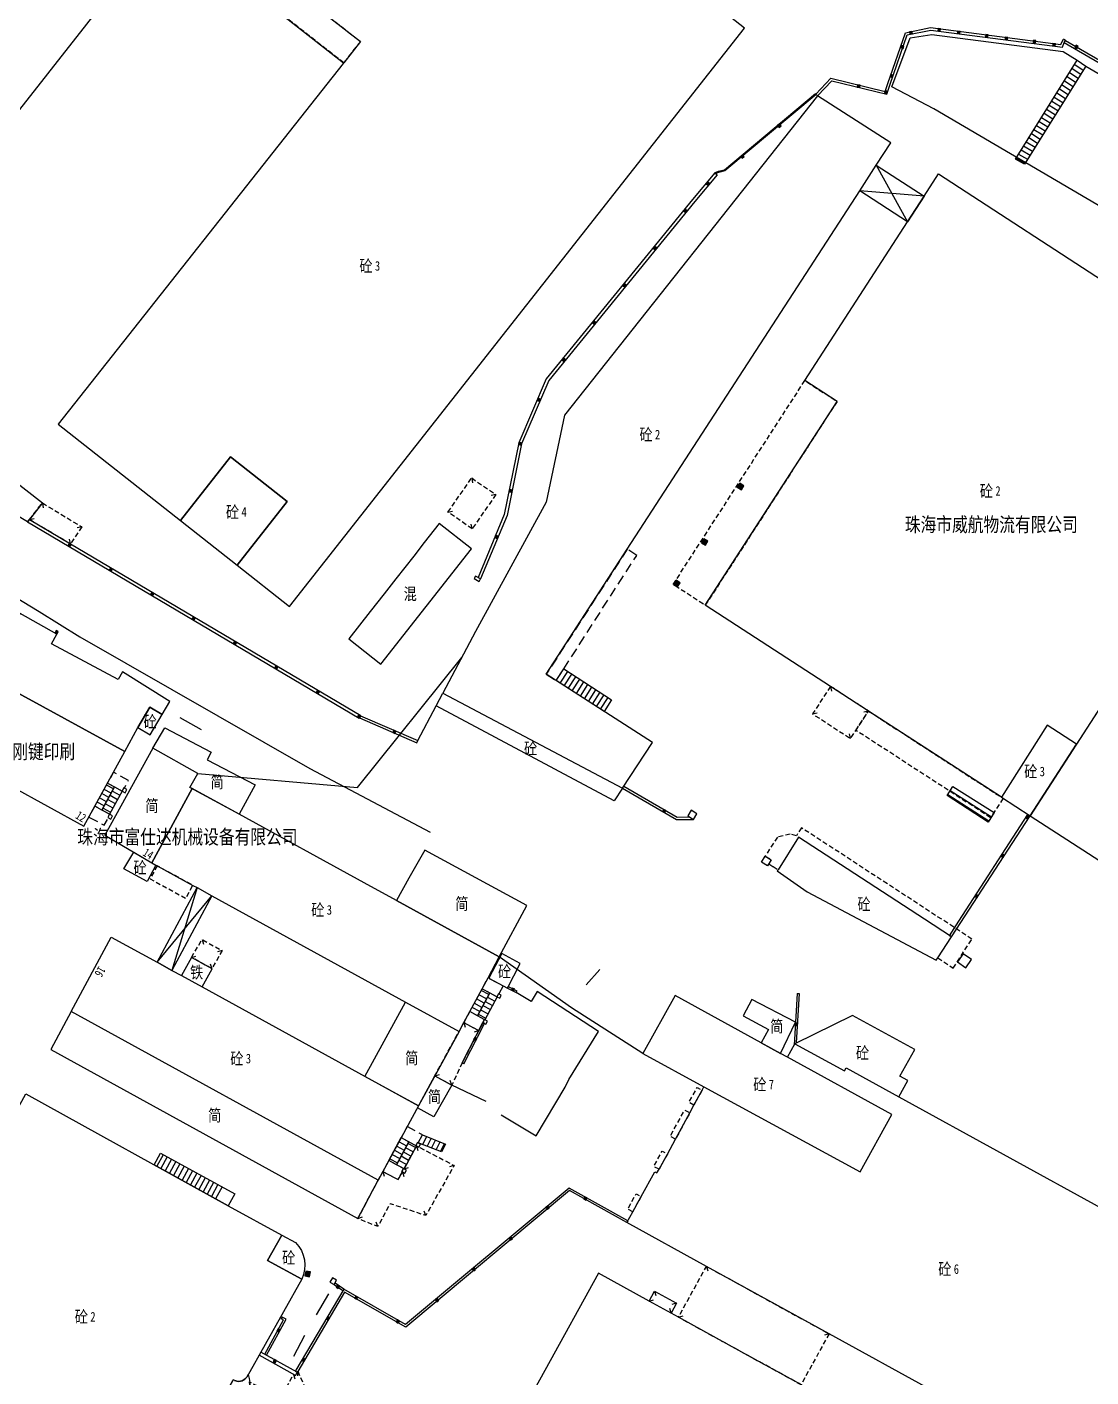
# Model space of a CAD drawing. Extents: x 395778 to 396698, y 996972 to 998012.
# Drawn here: x 396446.7 to 396557.4, y 997103.6 to 997244.1 of the extents above; entities that cross this region are included whole.
import ezdxf
from ezdxf.enums import TextEntityAlignment as Align

# ---------------------------------------------------------------- set-up
doc = ezdxf.new("R2010")
doc.units = 0
doc.header["$LTSCALE"] = 0.5
for name, pattern in [('X0', [4, 3, -1]), ('X32', [1.5, 1, -0.5]), ('X39', [3, 2.5, -0.5]), ('X5', [3, 2, -1])]:
    doc.linetypes.add(name, pattern=pattern)
doc.layers.get('0').update_dxf_attribs({"linetype": 'CONTINUOUS'})
doc.layers.add('ASSIST', color=7, linetype='CONTINUOUS', plot=False)
doc.layers.add('JMD', color=6, linetype='CONTINUOUS')
doc.layers.add('门牌号', color=2, linetype='CONTINUOUS')
doc.styles.add('宋体', font='')
doc.styles.add('正等线体', font='simhei.ttf')
doc.styles.add('细等线体', font='', dxfattribs={"width": 0.8})
doc.styles.get('宋体').set_extended_font_data('SimSun')
doc.styles.get('细等线体').set_extended_font_data('SimSun')
doc.linetypes.add('444', pattern='A,4.5,[145,AAA.SHX,S=1,R=0,X=0,Y=1],4.5,-0.5,[146,AAA.SHX,S=1,R=0,X=0,Y=0],-0.5', length=10)
doc.linetypes.add('447', pattern='A,8,-1,[148,AAA.SHX,S=1,R=0,X=0,Y=0],-1', length=10)

# ---------------------------------------------------------------- blocks, each defined once
blk = doc.blocks.new('*U0')
at = {"linetype": 'Continuous'}
for points in [[(0, 0), (0.5, 0.5), (-0.5, 0.5)], [(0, 0), (-0.5, 0.5), (-0.5, -0.5)], [(0, 0), (-0.5, -0.5), (0.5, -0.5)], [(0, 0), (0.5, -0.5), (0.5, 0.5)]]:
    blk.add_solid(points, dxfattribs=at)
blk = doc.blocks.new('gc002')
blk.add_lwpolyline([(-0.5, -0.5), (0.5, -0.5), (0.5, 0.5), (-0.5, 0.5), (-0.5, -0.5)])
at = {"linetype": 'Continuous'}
blk.add_blockref('*U0', (0, 0), dxfattribs=at)

msp = doc.modelspace()

# ---------------------------------------------------------------- linework, layer by layer
at = {"layer": 'ASSIST', "linetype": 'Continuous', "flags": 128}
for points in [[(396538.54, 997242.97), (396540.8, 997243.34), (396554.47, 997241.56), (396555.93, 997240.65), (396556.82, 997240.05), (396569.2, 997232.81), (396569.92, 997232.35), (396577.76, 997227.01), (396578.55, 997226.5), (396585.53, 997221.32), (396586.27, 997220.87), (396593.61, 997215.64), (396588.85, 997207.52), (396541, 997235.59), (396536.64, 997237.9)], [(396549.49, 997230.37), (396555.93, 997240.65), (396556.82, 997240.05), (396550.42, 997229.83)], [(396535.02, 997229.75), (396539.99, 997226.51), (396538.27, 997223.85), (396533.29, 997227.08)], [(396506.69, 997172.9), (396501.71, 997176.11), (396502.49, 997177.32), (396507.47, 997174.11)], [(396455.77, 997165.05), (396454.45, 997162.63), (396453.71, 997163.03), (396455.03, 997165.45)], [(396454.45, 997162.63), (396455.77, 997165.05), (396456.54, 997164.62), (396455.23, 997162.21)], [(396542.38, 997164.15), (396542.99, 997165.1), (396547.28, 997162.38), (396546.66, 997161.39)], [(396460.18, 997146.81), (396464.34, 997154.57), (396465.89, 997153.72), (396461.73, 997145.96)], [(396494.8, 997143.61), (396493.51, 997141.23), (396492.72, 997141.66), (396494.01, 997144.04)], [(396493.51, 997141.23), (396494.8, 997143.61), (396495.58, 997143.19), (396494.29, 997140.81)], [(396484.3, 997126.17), (396485.59, 997128.55), (396486.39, 997128.13), (396485.09, 997125.74)], [(396489.79, 997127.06), (396487.34, 997128), (396487.8, 997128.84), (396490.2, 997127.88)], [(396460.53, 997126.94), (396468.26, 997122.69), (396467.59, 997121.47), (396459.87, 997125.74)], [(396487.18, 997127.7), (396485.88, 997125.31), (396485.09, 997125.74), (396486.39, 997128.13)]]:
    msp.add_lwpolyline(points, close=True, dxfattribs=at)
for points in [[(396464.41, 997166.44), (396481.03, 997164.99), (396491.9, 997178.52)], [(396462.56, 997172.28), (396464.76, 997171.01)], [(396510.74, 997137.31), (396503.29, 997142.07), (396495.79, 997147.35)], [(396506.26, 997146.05), (396504.82, 997144.45)], [(396478.01, 997112.29), (396476.74, 997110.1)], [(396475.52, 997107.96), (396474.38, 997105.78)]]:
    msp.add_lwpolyline(points, dxfattribs=at)
at = {"layer": 'JMD', "linetype": 'Continuous'}
for p, q in [((396554.7, 997242.72), (396554.49, 997242.84)), ((396554.58, 997242.5), (396554.7, 997242.72)), ((396555.13, 997239.37), (396556.03, 997238.78)), ((396555.4, 997239.8), (396556.29, 997239.21)), ((396555.66, 997240.22), (396556.55, 997239.63)), ((396555.93, 997240.65), (396556.82, 997240.05)), ((396554.34, 997238.1), (396555.23, 997237.52)), ((396554.6, 997238.53), (396555.5, 997237.94)), ((396554.87, 997238.95), (396555.76, 997238.36)), ((396528.69, 997237.15), (396528.76, 997237.08)), ((396528.91, 997236.94), (396528.73, 997237.12)), ((396553.54, 997236.83), (396554.44, 997236.26)), ((396553.8, 997237.26), (396554.7, 997236.68)), ((396554.07, 997237.68), (396554.97, 997237.1)), ((396552.48, 997235.14), (396553.38, 997234.57)), ((396552.74, 997235.56), (396553.65, 997234.99)), ((396553.01, 997235.99), (396553.91, 997235.41)), ((396553.27, 997236.41), (396554.18, 997235.84)), ((396551.68, 997233.87), (396552.59, 997233.31)), ((396551.95, 997234.29), (396552.86, 997233.73)), ((396552.21, 997234.71), (396553.12, 997234.15)), ((396550.88, 997232.6), (396551.8, 997232.04)), ((396551.15, 997233.02), (396552.06, 997232.46)), ((396551.42, 997233.44), (396552.33, 997232.89)), ((396549.82, 997230.9), (396550.74, 997230.36)), ((396550.09, 997231.33), (396551.01, 997230.78)), ((396550.35, 997231.75), (396551.27, 997231.2)), ((396550.62, 997232.17), (396551.54, 997231.62)), ((396535.02, 997229.75), (396538.27, 997223.85)), ((396549.56, 997230.48), (396550.48, 997229.94)), ((396518.22, 997228.93), (396518.45, 997228.73)), ((396518.22, 997228.93), (396518.26, 997228.83)), ((396539.99, 997226.51), (396533.29, 997227.08)), ((396492.92, 997197.19), (396493.01, 997196.7)), ((396448.26, 997194.59), (396448.35, 997194.1)), ((396495.43, 997195.47), (396494.93, 997195.38)), ((396446.9, 997192.86), (396447.39, 997192.96)), ((396490.45, 997193.64), (396490.94, 997193.72)), ((396446.71, 997192.63), (396446.9, 997192.86)), ((396452.36, 997192.09), (396451.88, 997191.99)), ((396492.97, 997191.9), (396492.88, 997192.39)), ((396451.17, 997190.33), (396451.06, 997190.82)), ((396493.58, 997186.84), (396493.85, 997186.69, 14.87)), ((396449.77, 997180.93), (396449.59, 997181.03)), ((396449.91, 997181.19), (396449.74, 997181.28)), ((396501.71, 997176.11), (396502.49, 997177.32, -83.04)), ((396502.13, 997175.84), (396502.91, 997177.05)), ((396502.55, 997175.57), (396503.33, 997176.78)), ((396502.97, 997175.3), (396503.75, 997176.51)), ((396503.39, 997175.03), (396504.17, 997176.24)), ((396503.81, 997174.76), (396504.59, 997175.97)), ((396504.23, 997174.49), (396505.01, 997175.7)), ((396504.65, 997174.22), (396505.43, 997175.43)), ((396505.07, 997173.94), (396505.85, 997175.16)), ((396505.49, 997173.67), (396506.27, 997174.89)), ((396505.91, 997173.4), (396506.69, 997174.62)), ((396506.33, 997173.13), (396507.11, 997174.35)), ((396481.22, 997172.21), (396481.37, 997172.47)), ((396481.25, 997172.22), (396481.35, 997172.45)), ((396487.21, 997169.64), (396487.3, 997169.87)), ((396455.65, 997164.83), (396454.91, 997165.23)), ((396455.77, 997165.05), (396456.54, 997164.62)), ((396508.62, 997164.91), (396508.75, 997165.12)), ((396542.99, 997165.1), (396547.28, 997162.38)), ((396454.69, 997163.07), (396453.95, 997163.47)), ((396454.93, 997163.51), (396454.19, 997163.91)), ((396455.17, 997163.95), (396454.43, 997164.35)), ((396455.41, 997164.39), (396454.67, 997164.79)), ((396455.05, 997163.73), (396455.82, 997163.31)), ((396455.29, 997164.17), (396456.06, 997163.75)), ((396455.53, 997164.61), (396456.3, 997164.18)), ((396542.45, 997164.26), (396546.73, 997161.5)), ((396542.72, 997164.68), (396547, 997161.94)), ((396454.45, 997162.63), (396453.71, 997163.03)), ((396454.57, 997162.85), (396455.35, 997162.43)), ((396454.81, 997163.29), (396455.59, 997162.87)), ((396551.01, 997162.04), (396550.8, 997162.18)), ((396460.18, 997146.81), (396465.89, 997153.72)), ((396464.34, 997154.57), (396461.73, 997145.96)), ((396542.85, 997149.43), (396542.63, 997149.55, 11.06)), ((396494.7, 997143.43), (396493.91, 997143.86)), ((396496.63, 997144.11), (396496.72, 997144.29, -86.51)), ((396497.54, 997143.66), (396497.63, 997143.84)), ((396493.98, 997142.11), (396493.19, 997142.54)), ((396494.22, 997142.55), (396493.43, 997142.98)), ((396494.46, 997142.99), (396493.67, 997143.42)), ((396494.32, 997142.73), (396495.1, 997142.31)), ((396494.56, 997143.17), (396495.34, 997142.75)), ((396494.8, 997143.61), (396495.58, 997143.19)), ((396526.78, 997143.56), (396526.98, 997143.55)), ((396493.51, 997141.23), (396492.72, 997141.66)), ((396493.75, 997141.67), (396492.96, 997142.1)), ((396493.61, 997141.41), (396494.39, 997140.99)), ((396493.84, 997141.85), (396494.63, 997141.43)), ((396494.08, 997142.29), (396494.86, 997141.87)), ((396494.26, 997140.42), (396494.09, 997140.52)), ((396492.11, 997136.24), (396491.94, 997136.34)), ((396485.59, 997128.55), (396486.39, 997128.13)), ((396487.34, 997128), (396487.8, 997128.84)), ((396487.81, 997127.82), (396488.26, 997128.66)), ((396488.28, 997127.64), (396488.71, 997128.48)), ((396484.88, 997127.24), (396485.67, 997126.81)), ((396485.12, 997127.68), (396485.91, 997127.25)), ((396485.36, 997128.12), (396486.15, 997127.69)), ((396486.6, 997126.63), (396485.8, 997127.06)), ((396486.83, 997127.07), (396486.04, 997127.5)), ((396487.07, 997127.51), (396486.28, 997127.94)), ((396488.74, 997127.46), (396489.17, 997128.29)), ((396489.21, 997127.28), (396489.63, 997128.11)), ((396489.68, 997127.1), (396490.09, 997127.93)), ((396460.81, 997126.78), (396460.15, 997125.58)), ((396461.25, 997126.54), (396460.59, 997125.34)), ((396461.69, 997126.3), (396461.03, 997125.1)), ((396462.13, 997126.06), (396461.47, 997124.86)), ((396462.57, 997125.82), (396461.9, 997124.61)), ((396463, 997125.58), (396462.34, 997124.37)), ((396484.4, 997126.36), (396485.19, 997125.93)), ((396484.64, 997126.8), (396485.43, 997126.37)), ((396485.88, 997125.31), (396485.09, 997125.74)), ((396486.12, 997125.75), (396485.33, 997126.18)), ((396486.36, 997126.19), (396485.57, 997126.62)), ((396463.44, 997125.34), (396462.78, 997124.13)), ((396463.88, 997125.1), (396463.22, 997123.89)), ((396464.32, 997124.86), (396463.65, 997123.65)), ((396464.76, 997124.62), (396464.09, 997123.4)), ((396465.2, 997124.38), (396464.53, 997123.16)), ((396465.63, 997124.14), (396464.97, 997122.92)), ((396466.07, 997123.9), (396465.4, 997122.68)), ((396466.51, 997123.66), (396465.84, 997122.43)), ((396466.95, 997123.42), (396466.28, 997122.19)), ((396468.26, 997122.69), (396467.59, 997121.47)), ((396509.16, 997119.91), (396509.05, 997119.72)), ((396478.62, 997113.26), (396478.6, 997113.22)), ((396479.62, 997112.77), (396479.52, 997112.6)), ((396511.37, 997111.55), (396511.85, 997111.69)), ((396511.94, 997112.59), (396512.08, 997112.11)), ((396513.66, 997110.29), (396513.52, 997110.77)), ((396514.23, 997111.33), (396513.75, 997111.19)), ((396473.19, 997109.89), (396473.1, 997109.71)), ((396470.99, 997106.24), (396470.81, 997105.92, -86.01)), ((396474.58, 997104.26), (396474.77, 997104.15)), ((396474.77, 997104.15), (396474.58, 997103.81, -86.01))]:
    msp.add_line(p, q, dxfattribs=at)
at = {"layer": 'JMD', "linetype": 'X32'}
for p, q in [((396530.25, 997175.5), (396530.35, 997175.01)), ((396528.39, 997172.64), (396528.88, 997172.74)), ((396534.2, 997172.94), (396533.71, 997172.83)), ((396532.34, 997170.08), (396532.24, 997170.57)), ((396464.87, 997149.17), (396465, 997148.68)), ((396466.95, 997148.01), (396466.47, 997147.87)), ((396463.75, 997147.31), (396464.23, 997147.44)), ((396465.9, 997146.13), (396465.76, 997146.61)), ((396492.11, 997140.53), (396492.25, 997140.05)), ((396493.66, 997139.69), (396493.18, 997139.54)), ((396489.09, 997134.97), (396489.56, 997135.12)), ((396490.85, 997134.01), (396490.69, 997134.49)), ((396487.18, 997127.7), (396487.32, 997127.22)), ((396491.09, 997125.65), (396490.61, 997125.51)), ((396483.68, 997125.03), (396483.83, 997124.56)), ((396485.71, 997125), (396485.86, 997124.52)), ((396485.88, 997125.31), (396486.36, 997125.45)), ((396481.09, 997120.13), (396481.56, 997120.3)), ((396488.14, 997120.44), (396487.96, 997120.9)), ((396483.14, 997119.29), (396482.97, 997119.76)), ((396517.34, 997115.16), (396517.48, 997114.68)), ((396514.43, 997109.86), (396514.91, 997110)), ((396530.1, 997108.15), (396529.62, 997108.01)), ((396474.38, 997103.92), (396474.52, 997103.44)), ((396474.83, 997104.25), (396474.8, 997103.76))]:
    msp.add_line(p, q, dxfattribs=at)
at = {"layer": 'JMD', "linetype": 'Continuous'}
for points in [[(396475.19, 997247.44), (396481.34, 997242.6), (396479.6, 997240.39), (396479.57, 997240.36), (396479.55, 997240.32), (396449.91, 997202.78), (396462.63, 997192.76), (396467.84, 997199.38), (396473.73, 997194.74), (396468.52, 997188.11), (396473.95, 997183.83), (396521.29, 997244), (396454.79, 997296.32)], [(396432.9, 997268.49), (396406.01, 997234.31), (396404.53, 997232.43), (396402.28, 997229.58), (396406.97, 997225.89), (396412.15, 997232.49), (396418.75, 997227.3), (396413.56, 997220.7), (396426.35, 997210.65), (396460.24, 997253.8)], [(396549.49, 997230.37), (396555.93, 997240.65)], [(396556.82, 997240.05), (396550.42, 997229.83)], [(396528.76, 997237.08), (396519.25, 997229.14), (396518.59, 997228.98), (396518.26, 997228.83)], [(396518.45, 997228.73), (396516.14, 997225.97), (396500.93, 997207.34), (396498.1, 997200.74), (396496.6, 997193.3), (396493.85, 997186.69)], [(396446.9, 997192.86), (396451.17, 997190.33), (396481.37, 997172.47)], [(396506.69, 997172.9), (396501.71, 997176.11)], [(396502.49, 997177.32), (396507.47, 997174.11)], [(396453.71, 997163.03), (396455.03, 997165.45)], [(396454.45, 997162.63), (396455.77, 997165.05)], [(396542.38, 997164.15), (396542.99, 997165.1)], [(396456.54, 997164.62), (396455.23, 997162.21)], [(396547.28, 997162.38), (396546.66, 997161.39)], [(396492.72, 997141.66), (396494.01, 997144.04)], [(396493.51, 997141.23), (396494.8, 997143.61)], [(396495.58, 997143.19), (396494.29, 997140.81)], [(396484.3, 997126.17), (396485.59, 997128.55)], [(396487.8, 997128.84), (396490.2, 997127.88)], [(396460.53, 997126.94), (396468.26, 997122.69)], [(396485.09, 997125.74), (396486.39, 997128.13)], [(396487.18, 997127.7), (396485.88, 997125.31)], [(396489.79, 997127.06), (396487.34, 997128)], [(396467.59, 997121.47), (396459.87, 997125.74)]]:
    msp.add_lwpolyline(points, dxfattribs=at)
at = {"layer": 'JMD', "linetype": 'X32'}
for points, elevation in [([(396462.86, 997257.14), (396481.34, 997242.6), (396479.6, 997240.39), (396461.1, 997254.9)], -78.27), ([(396490.45, 997193.64), (396492.92, 997197.19), (396495.43, 997195.47), (396492.97, 997191.9)], 15.33), ([(396448.26, 997194.59), (396452.36, 997192.09), (396451.17, 997190.33), (396446.9, 997192.86)], 13.84)]:
    msp.add_lwpolyline(points, close=True, dxfattribs=dict(at, elevation=elevation))
at = {"layer": 'JMD', "linetype": '444'}
msp.add_lwpolyline([(396479.57, 997240.36), (396473.04, 997245.49)], dxfattribs=at)
at = {"layer": 'JMD', "linetype": 'Continuous', "flags": 128}
for points in [[(396528.73, 997237.12), (396530.29, 997238.79), (396535.94, 997237.41), (396536.21, 997238.24), (396538.05, 997243.52), (396540.67, 997244.06), (396554.23, 997242.3), (396554.35, 997242.61), (396554.49, 997242.84)], [(396535.02, 997229.75), (396539.99, 997226.51)], [(396538.27, 997223.85), (396533.29, 997227.08)], [(396449.59, 997181.03), (396449.74, 997181.28)], [(396508.75, 997165.12), (396514.3, 997161.91), (396515.59, 997161.92)], [(396542.63, 997149.55), (396543.62, 997151.08), (396550.8, 997162.18)], [(396460.18, 997146.81), (396464.34, 997154.57)], [(396465.89, 997153.72), (396461.73, 997145.96)], [(396526.98, 997143.55), (396526.67, 997138.4)], [(396491.94, 997136.34), (396494.09, 997140.52)], [(396540.83, 997102.25), (396530.1, 997108.15), (396517.34, 997115.16), (396509.05, 997119.72), (396509.67, 997120.84), (396510.55, 997122.43), (396511.97, 997125), (396512.2, 997124.88), (396512.42, 997125.26), (396513.28, 997126.85), (396514.12, 997128.4), (396515.61, 997131.14), (396516.04, 997131.92), (396516.9, 997133.5), (396517.09, 997133.85), (396533.33, 997125.01), (396536.63, 997130.95), (396525.77, 997136.92), (396526.53, 997138.33), (396531.7, 997135.52), (396531.89, 997135.82), (396537.36, 997132.81), (396569.92, 997114.9)], [(396509.05, 997119.72), (396503.08, 997123.04), (396486.08, 997108.83), (396479.7, 997112.47), (396474.82, 997104.23), (396474.77, 997104.15)], [(396479.52, 997112.6), (396478.6, 997113.22)], [(396474.58, 997103.81), (396470.81, 997105.92)]]:
    msp.add_lwpolyline(points, dxfattribs=at)
at = {"layer": 'JMD', "color": 7, "linetype": 'Continuous', "flags": 128}
for points in [[(396528.91, 997236.94), (396530.38, 997238.52), (396536.11, 997237.11), (396536.45, 997238.16), (396538.24, 997243.3), (396540.68, 997243.8), (396554.39, 997242.03), (396554.58, 997242.5), (396554.7, 997242.72)], [(396449.77, 997180.93), (396449.91, 997181.19)], [(396508.62, 997164.91), (396514.24, 997161.66), (396515.99, 997161.67)], [(396542.85, 997149.43), (396551.01, 997162.04)], [(396526.78, 997143.56), (396526.46, 997138.19)], [(396492.11, 997136.24), (396494.26, 997140.42)], [(396509.16, 997119.91), (396503.05, 997123.3), (396486.05, 997109.1), (396479.62, 997112.77), (396474.63, 997104.35), (396474.58, 997104.26)], [(396479.62, 997112.77), (396478.7, 997113.4)], [(396474.77, 997104.15), (396470.99, 997106.24)]]:
    msp.add_lwpolyline(points, dxfattribs=at)
for points, elevation in [([(396554.58, 997242.5), (396564.41, 997236.79)], 17.41), ([(396481.25, 997172.22), (396487.21, 997169.64)], 14.1), ([(396496.63, 997144.11), (396497.54, 997143.66)], -86.51), ([(396471.57, 997105.92), (396473.62, 997109.66), (396473.19, 997109.89)], -84.59)]:
    msp.add_lwpolyline(points, dxfattribs=dict(at, elevation=elevation))
at = {"layer": 'JMD', "linetype": 'Continuous', "flags": 128}
for points, elevation in [([(396554.7, 997242.72), (396564.49, 997237.04)], 17.41), ([(396481.35, 997172.45), (396487.3, 997169.87)], 14.1), ([(396496.72, 997144.29), (396497.63, 997143.84)], -86.51), ([(396471.4, 997106.02), (396473.35, 997109.58), (396473.1, 997109.71)], -84.59)]:
    msp.add_lwpolyline(points, dxfattribs=dict(at, elevation=elevation))
for points, elevation in [([(396528.91, 997236.94), (396502.59, 997203.72), (396500.67, 997194.67), (396493.33, 997181.2), (396489.91, 997174.8), (396508.62, 997164.91), (396511.72, 997169.66), (396500.68, 997176.78), (396509.11, 997189.78), (396533.29, 997227.08), (396535.02, 997229.75), (396536.52, 997232.06)], -81.4), ([(396463.6, 997165), (396464.41, 997166.44), (396459.73, 997169.08), (396460.99, 997171.21), (396465.82, 997168.66), (396465.41, 997167.87), (396470.38, 997165.25), (396468.71, 997162.2)], -85.66), ([(396463.83, 997164.88), (396463.6, 997165), (396464.41, 997166.44), (396459.73, 997169.08), (396454.74, 997160.01), (396459.64, 997157.15)], 11.03), ([(396456.54, 997164.62), (396456.87, 997164.44), (396457.05, 997164.77), (396456.72, 997164.95)], 11.05), ([(396524.72, 997156.31), (396527.83, 997154.13), (396541.26, 997147.03), (396541.41, 997147.26), (396542.85, 997149.43), (396540.02, 997151.28), (396526.93, 997159.82), (396524.8, 997156.43)], 11.06), ([(396460.07, 997156.91), (396459.14, 997155.19), (396456.73, 997156.51), (396457.75, 997158.25), (396459.64, 997157.15)], 12.22), ([(396523.7, 997156.83), (396523.08, 997157.2), (396523.46, 997157.84), (396524.08, 997157.47)], 11.23), ([(396464.86, 997144.24), (396465.9, 997146.13), (396463.75, 997147.31), (396462.71, 997145.42)], -85.67), ([(396496.05, 997147.71), (396494.7, 997145.13), (396496.2, 997144.34), (396496.63, 997144.11), (396497.97, 997146.67)], -84.9), ([(396495.84, 997143.05), (396496, 997143.36), (396495.7, 997143.53), (396495.53, 997143.22)], -81.76), ([(396537.36, 997132.81), (396538.29, 997134.49), (396537.45, 997134.94), (396539.01, 997137.72), (396532.53, 997141.26), (396526.53, 997138.33), (396531.7, 997135.52), (396531.89, 997135.82)], 10.86), ([(396489.09, 997134.97), (396490.85, 997134.01), (396488.98, 997130.73), (396487.28, 997131.66)], -85.41), ([(396485.81, 997125.35), (396485.65, 997125.04), (396485.95, 997124.87), (396486.12, 997125.18)], -84.05), ([(396511.37, 997111.55), (396511.94, 997112.59), (396514.23, 997111.33), (396513.66, 997110.29)], 10.96)]:
    msp.add_lwpolyline(points, close=True, dxfattribs=dict(at, elevation=elevation))
at = {"layer": 'JMD', "color": 7, "linetype": 'Continuous'}
for points in [[(396528.69, 997237.15), (396519.21, 997229.23), (396518.56, 997229.07), (396518.22, 997228.93)], [(396518.22, 997228.93), (396515.91, 997226.16), (396500.67, 997207.5), (396497.81, 997200.83), (396496.31, 997193.39), (396493.58, 997186.84)], [(396446.71, 997192.63), (396481.22, 997172.21)]]:
    msp.add_lwpolyline(points, dxfattribs=at)
at = {"layer": 'JMD', "linetype": 'Continuous', "flags": 128}
for points in [[(396530.93, 997205.16), (396527.58, 997207.32), (396538.27, 997223.85), (396539.99, 997226.51), (396541.5, 997228.84), (396578.59, 997204.68), (396555.86, 997169.5), (396552.81, 997171.47), (396548.03, 997163.97), (396534.2, 997172.94), (396530.25, 997175.5), (396517.22, 997183.94)], [(396551.03, 997162.03), (396565.89, 997152.43), (396565.94, 997152.39), (396570.75, 997159.88), (396593.37, 997195.11), (396578.59, 997204.68)], [(396456.82, 997168.74), (396458.19, 997171.23), (396459.44, 997173.34), (396460.73, 997172.58), (396461.52, 997173.92), (396456.59, 997177.02), (396456.13, 997176.21), (396449.21, 997179.94), (396449.77, 997180.93), (396445.95, 997183.1), (396445.22, 997181.71), (396438.4, 997185.43), (396438.99, 997186.51), (396430.3, 997191.24), (396426.86, 997185.11)], [(396424.86, 997186.21), (396420.64, 997178.48), (396424.07, 997176.6), (396426.49, 997175.27), (396438.97, 997168.43), (396441.18, 997167.21), (396452.58, 997160.96), (396456.82, 997168.74), (396426.86, 997185.11), (396425.08, 997186.09)], [(396508.62, 997164.91), (396507.76, 997163.59), (396489.21, 997173.47), (396489.91, 997174.8)], [(396459.47, 997170.45), (396460.73, 997172.58), (396459.44, 997173.34), (396458.19, 997171.23)], [(396555.86, 997169.5), (396552.81, 997171.47), (396548.03, 997163.97), (396551.03, 997162.03)], [(396463.83, 997164.88), (396459.64, 997157.15), (396460.07, 997156.91), (396460.2, 997156.84), (396463.92, 997154.8), (396464.34, 997154.57), (396465.89, 997153.72), (396486.05, 997142.66), (396491.61, 997139.61), (396492.11, 997140.53), (396492.72, 997141.66), (396494.62, 997145.17), (396495.79, 997147.35), (396485.1, 997153.22), (396481.73, 997155.06), (396468.71, 997162.2)], [(396455.05, 997161.88), (396455.38, 997161.7), (396455.55, 997162.03), (396455.23, 997162.21)], [(396515.99, 997161.67), (396516.35, 997162.25), (396515.77, 997162.61), (396515.41, 997162.03)], [(396495.79, 997147.35), (396498.65, 997152.69), (396488.03, 997158.47), (396486.39, 997155.54), (396485.1, 997153.22)], [(396483.2, 997124.14), (396451.26, 997141.68), (396455.42, 997149.42), (396460.18, 997146.81), (396461.73, 997145.96), (396462.71, 997145.42), (396464.86, 997144.24), (396487.39, 997131.86)], [(396544.33, 997146.23), (396544.93, 997147.1), (396544.06, 997147.69), (396543.47, 997146.83)], [(396486.05, 997142.66), (396491.61, 997139.61), (396487.39, 997131.86), (396481.8, 997134.93)], [(396536.63, 997130.95), (396525.77, 997136.92), (396525.04, 997137.32), (396523.05, 997138.41), (396514.09, 997143.33), (396510.74, 997137.31), (396517.09, 997133.85), (396533.33, 997125.01)], [(396525.04, 997137.32), (396526.6, 997140.56), (396522.07, 997142.93), (396521.15, 997141.22), (396523.79, 997139.79), (396523.05, 997138.41)], [(396451.26, 997141.68), (396449.12, 997137.71), (396481.09, 997120.13), (396483.2, 997124.14)], [(396494.38, 997140.36), (396494.55, 997140.67), (396494.24, 997140.83), (396494.07, 997140.53)], [(396487.27, 997128.04), (396487.11, 997127.73), (396487.42, 997127.57), (396487.58, 997127.87)], [(396494.95, 997094.18), (396506.29, 997087.96), (396537.99, 997070.54), (396547.68, 997088.16), (396549.12, 997090.78), (396543.94, 997093.63), (396537.92, 997096.94), (396536.14, 997097.92), (396533.84, 997099.18), (396527.19, 997102.84), (396526.93, 997102.99), (396522.35, 997105.51), (396514.43, 997109.86), (396513.66, 997110.29), (396511.37, 997111.55), (396506.1, 997114.45)], [(396478.87, 997113.71), (396478.43, 997113.96), (396478.17, 997113.51), (396478.62, 997113.26)]]:
    msp.add_lwpolyline(points, close=True, dxfattribs=at)
at = {"layer": 'JMD', "linetype": 'X32', "flags": 128}
for points in [[(396530.93, 997205.16), (396517.22, 997183.94), (396513.88, 997186.11), (396527.58, 997207.32)], [(396491.94, 997136.34), (396490.85, 997134.01), (396489.09, 997134.97), (396491.61, 997139.61), (396492.11, 997140.53), (396493.66, 997139.69)], [(396530.1, 997108.15), (396527.19, 997102.84), (396514.43, 997109.86), (396517.34, 997115.16)]]:
    msp.add_lwpolyline(points, close=True, dxfattribs=at)
at = {"layer": 'JMD', "linetype": 'Continuous'}
msp.add_lwpolyline([(396473.73, 997194.74), (396467.84, 997199.38), (396462.63, 997192.76), (396468.52, 997188.11)], close=True, dxfattribs=at)
at = {"layer": 'JMD', "linetype": '444', "flags": 128}
for points, elevation in [([(396424.25, 997196.99), (396424.5, 997197.53), (396447.91, 997183.29), (396452.15, 997180.67), (396476.07, 997166.97), (396488.59, 997160.35)], 13.75), ([(396487.3, 997169.87), (396489.21, 997173.47)], -83.71)]:
    msp.add_lwpolyline(points, dxfattribs=dict(at, elevation=elevation))
at = {"layer": 'JMD', "linetype": 'Continuous'}
for points, elevation in [([(396442.58, 997195.09), (396444.5, 997197.56), (396448.26, 997194.59), (396446.9, 997192.86), (396446.71, 997192.63)], 13.86), ([(396492.91, 997189.82), (396489.55, 997192.46), (396487.99, 997190.47), (396486.89, 997189.06), (396485.02, 997186.69), (396483.81, 997185.15), (396482.36, 997183.3), (396481.26, 997181.89), (396480.14, 997180.47), (396483.48, 997177.81)], 14.65), ([(396493.17, 997186.72), (396493.71, 997186.43), (396493.85, 997186.69), (396493.32, 997186.98)], 14.87)]:
    msp.add_lwpolyline(points, close=True, dxfattribs=dict(at, elevation=elevation))
at = {"layer": 'JMD', "linetype": 'X5', "elevation": -83.04}
msp.add_lwpolyline([(396500.68, 997176.78), (396501.71, 997176.11), (396502.49, 997177.32), (396510.09, 997189.14), (396509.11, 997189.78)], close=True, dxfattribs=at)
at = {"layer": 'JMD', "linetype": 'X32', "flags": 128}
for points, elevation in [([(396530.25, 997175.5), (396528.39, 997172.64), (396532.34, 997170.08), (396532.9, 997170.93), (396532.9, 997170.93), (396534.2, 997172.94)], -82.52), ([(396460.2, 997156.84), (396459.46, 997155.49), (396463.18, 997153.45), (396463.92, 997154.8)], -84.72), ([(396463.75, 997147.31), (396464.87, 997149.17), (396466.95, 997148.01), (396465.9, 997146.13)], -84.73), ([(396516.04, 997131.92), (396515.52, 997132.2), (396516.39, 997133.78), (396516.9, 997133.5)], -85.31), ([(396514.12, 997128.4), (396513.57, 997128.7), (396515.08, 997131.43), (396515.61, 997131.14)], -85.28), ([(396483.68, 997125.03), (396485.27, 997124.18), (396485.71, 997125), (396485.95, 997124.87), (396486.12, 997125.18), (396485.88, 997125.31), (396487.18, 997127.7), (396487.42, 997127.57), (396491.09, 997125.65), (396488.14, 997120.44), (396484.43, 997121.68), (396483.14, 997119.29), (396481.09, 997120.13), (396483.2, 997124.14)], -86.31), ([(396512.42, 997125.26), (396511.88, 997125.55), (396512.73, 997127.15), (396513.28, 997126.85)], -85.28), ([(396509.67, 997120.84), (396509.15, 997121.12), (396510.04, 997122.71), (396510.55, 997122.43)], -85.26)]:
    msp.add_lwpolyline(points, close=True, dxfattribs=dict(at, elevation=elevation))
at = {"layer": 'JMD', "linetype": 'X32'}
msp.add_lwpolyline([(396548.21, 997163.86), (396546.9, 997161.84), (396532.9, 997170.93), (396534.2, 997172.94)], close=True, dxfattribs=at)
at = {"layer": 'JMD', "linetype": 'X5', "flags": 128}
for points, elevation in [([(396455.03, 997165.45), (396456.54, 997164.62), (396456.72, 997164.95), (396456.78, 997164.92), (396457.21, 997165.72), (396455.64, 997166.57)], 11.68), ([(396496.2, 997144.34), (396495.75, 997143.5), (396495.7, 997143.53), (396495.53, 997143.22), (396494.01, 997144.04), (396494.62, 997145.17), (396494.7, 997145.13)], -78.33)]:
    msp.add_lwpolyline(points, close=True, dxfattribs=dict(at, elevation=elevation))
msp.add_lwpolyline([(396453.1, 997161.91), (396454.67, 997161.05), (396455.11, 997161.85), (396455.05, 997161.88), (396455.23, 997162.21), (396453.71, 997163.03)], close=True, dxfattribs=at)
at = {"layer": 'JMD', "linetype": 'X32', "elevation": 11.06}
msp.add_lwpolyline([(396541.41, 997147.26), (396543.03, 997146.19), (396544.96, 997149.22), (396527.22, 997160.8), (396526.7, 997159.97), (396526.04, 997160.14), (396524.73, 997159.82), (396523.46, 997157.84), (396524.08, 997157.47), (396523.82, 997157.03), (396524.27, 997156.76), (396524.8, 997156.43)], dxfattribs=at)
at = {"layer": 'JMD', "linetype": '447', "flags": 128}
for points, elevation in [([(396495.97, 997130.92), (396499.62, 997128.75), (396502.63, 997133.81), (396503.02, 997134.6), (396506.1, 997139.6), (396499.73, 997143.76), (396499.1, 997142.73), (396497.54, 997143.66)], 11.8), ([(396494.44, 997132.32), (396490.85, 997134.01)], 10.93)]:
    msp.add_lwpolyline(points, dxfattribs=dict(at, elevation=elevation))
at = {"layer": 'JMD', "linetype": 'X0', "flags": 128}
for points, elevation in [([(396493.68, 997139.68), (396494.12, 997140.5), (396494.07, 997140.53), (396494.24, 997140.83), (396492.72, 997141.66), (396492.11, 997140.53)], -79.81), ([(396485.59, 997128.55), (396487.11, 997127.73), (396487.27, 997128.04), (396487.34, 997128), (396487.8, 997128.84), (396486.22, 997129.7)], -81.75), ([(396483.68, 997125.03), (396485.27, 997124.18), (396485.71, 997125), (396485.65, 997125.04), (396485.81, 997125.35), (396484.3, 997126.17)], -83.28)]:
    msp.add_lwpolyline(points, close=True, dxfattribs=dict(at, elevation=elevation))
at = {"layer": 'JMD', "linetype": 'Continuous', "flags": 128}
for points in [[(396471.68, 997115.78), (396475.24, 997113.83), (396469.52, 997103.63, -0.400214), (396468.1, 997103.36), (396466.52, 997100.43, -0.311698), (396467.08, 997099.33), (396461.51, 997088.92), (396458.01, 997090.83), (396456.59, 997088.17), (396429.9, 997102.8), (396446.53, 997133.12), (396467.59, 997121.47), (396473.16, 997118.42)], [(396471.68, 997115.78), (396473.16, 997118.42), (396474.59, 997117.63, -0.319632), (396475.24, 997113.83), (396475.24, 997113.83)]]:
    msp.add_lwpolyline(points, format="xyb", close=True, dxfattribs=at)
at = {"layer": 'JMD', "linetype": 'X32', "flags": 128}
msp.add_lwpolyline([(396470.23, 997083.05), (396468.14, 997079.26), (396466.62, 997080.13), (396466.28, 997079.5), (396463.62, 997080.9), (396451.74, 997087.12), (396452.89, 997089.2), (396453.31, 997089.97), (396456.59, 997088.17, 0.469817), (396461.51, 997088.92), (396466.78, 997098.76, 0.36059), (396469.81, 997103.14), (396473.08, 997101.45), (396474.38, 997103.92), (396474.58, 997103.81), (396474.77, 997104.15), (396474.83, 997104.25), (396477.91, 997097.13), (396477.77, 997096.72)], format="xyb", close=True, dxfattribs=at)
at = {"layer": 'JMD', "linetype": 'X39', "flags": 128}
msp.add_lwpolyline([(396469.68, 997103.91, -0.414099), (396466.78, 997098.76), (396467.08, 997099.33, 0.311698), (396466.52, 997100.43), (396468.1, 997103.36, 0.400214), (396469.52, 997103.63)], format="xyb", close=True, dxfattribs=at)

# ---------------------------------------------------------------- block references
at = {"layer": 'JMD', "linetype": 'Continuous', "xscale": 0.25, "yscale": 0.25}
for p, rotation in [((396538.62, 997243.5), 11.65285476529563), ((396541.57, 997243.81), 172.9907538051245), ((396543.59, 997243.55), 352.6225583212151), ((396537.73, 997242.04), 249.969823968387), ((396546.53, 997243.2), 172.9907538051245), ((396548.55, 997242.91), 352.6225583212151), ((396551.49, 997242.59), 172.9907538051245), ((396553.51, 997242.27), 352.6225583212151), ((396555.85, 997242.05), 148.5171281891864), ((396533.18, 997237.96), 346.2675039666568), ((396536.61, 997239.01), 70.77256449111677), ((396536.02, 997237.34), 249.969823968387), ((396524.93, 997233.85), 219.8717223918939), ((396521.09, 997230.64), 219.8717223918939), ((396517.47, 997227.83), 230.0885670148829), ((396515.12, 997225), 230.7763562718337), ((396511.96, 997221.13), 230.7763562718337), ((396508.8, 997217.25), 230.7763562718337), ((396505.63, 997213.38), 230.7763562718337), ((396502.47, 997209.51), 230.7763562718337), ((396499.88, 997205.33), 246.7734193665034), ((396497.92, 997200.76), 258.5835204063224), ((396496.93, 997195.86), 258.5835204063224), ((396451.08, 997190.19), 329.3852764633746), ((396495.48, 997191.07), 247.4162267998069), ((396455.38, 997187.65), 329.3852764633746), ((396459.68, 997185.1), 329.3852764633746), ((396463.99, 997182.55), 329.3852764633746), ((396449.74, 997181.15), 60.98309531092684), ((396468.29, 997180.01), 329.3852764633746), ((396472.59, 997177.46), 329.3852764633746), ((396476.9, 997174.91), 329.3852764633746), ((396481.2, 997172.37), 329.3852764633746), ((396484.87, 997170.78), 336.5454040884601), ((396512.96, 997162.54), 329.9474977212294), ((396550.75, 997161.87), 57.09889396963239), ((396548.17, 997157.89), 57.09889396963239), ((396545.46, 997153.69), 57.09889396963239), ((396497.23, 997143.95), 333.764376917263), ((396526.71, 997140.33), 266.5427090111843), ((396493.29, 997138.81), 62.79183047018152), ((396500.82, 997121.27), 219.884044351638), ((396504.73, 997122.23), 150.9406174038521), ((396496.98, 997118.07), 219.884044351638), ((396493.15, 997114.86), 219.884044351638), ((396479, 997113.04), 145.9193959633465), ((396480.9, 997111.9), 150.2637559678536), ((396489.31, 997111.65), 219.884044351638), ((396477.97, 997109.73), 239.3329307633072), ((396485.24, 997109.42), 150.2637559678536), ((396472.83, 997108.48), 61.27275152469835), ((396472.44, 997105.3), 151.0714847555798), ((396475.42, 997105.43), 239.3329307633072)]:
    msp.add_blockref('gc002', p, dxfattribs=dict(at, rotation=rotation))
at = {"layer": 'JMD', "linetype": 'Continuous', "yscale": 0.5, "zscale": 0.5}
for p, xscale, rotation in [((396520.9, 997196.31), 0.5000000000000016, 57.5114497420486), ((396517.16, 997190.53), 0.5000000000000016, 57.5114497420486), ((396514.26, 997186.2), 0.5000000000000016, 57.5114497420486), ((396475.85, 997114.38, 11.02), 0.5, 258.9323180361338)]:
    msp.add_blockref('gc002', p, dxfattribs=dict(at, xscale=xscale, rotation=rotation))

# ---------------------------------------------------------------- texts
at = {"layer": 'JMD', "linetype": 'Continuous', "style": '细等线体', "width": 0.8}
for p in [(396482.6, 997219.26), (396511.74, 997201.71, -81.4), (396547.16, 997195.84), (396468.72, 997193.65), (396551.77, 997166.65), (396477.59, 997152.25), (396469.17, 997136.78), (396523.58, 997134.08), (396542.83, 997114.88), (396452.99, 997109.92)]:
    msp.add_text('砼', height=1.25, dxfattribs=at).set_placement(p, align=Align.MIDDLE_RIGHT)
at = {"layer": 'JMD', "linetype": 'Continuous', "style": '正等线体', "width": 0.8}
for s, p in [('3', (396482.85, 997219.26)), ('2', (396511.99, 997201.71, -81.4)), ('2', (396547.41, 997195.84)), ('4', (396468.97, 997193.65)), ('3', (396552.02, 997166.65)), ('3', (396477.84, 997152.25)), ('3', (396469.42, 997136.78)), ('7', (396523.83, 997134.08)), ('6', (396543.08, 997114.88)), ('2', (396453.24, 997109.92))]:
    msp.add_text(s, height=1, dxfattribs=at).set_placement(p, align=Align.MIDDLE_LEFT)
at = {"layer": 'JMD', "linetype": 'Continuous', "width": 0.8}
for s, height, style, p in [('珠海市威航物流有限公司', 1.5, '宋体', (396546.99, 997192.38)), ('混', 1.25, '细等线体', (396486.52, 997185.14, 14.65)), ('砼', 1.25, '细等线体', (396459.46, 997171.9)), ('刚键印刷', 1.5, '宋体', (396448.39, 997168.75)), ('砼', 1.25, '细等线体', (396499.05, 997169.1)), ('简', 1.25, '细等线体', (396466.44, 997165.58, -85.66)), ('简', 1.25, '细等线体', (396459.65, 997163.11, 11.03)), ('珠海市富仕达机械设备有限公司', 1.5, '宋体', (396463.34, 997159.88)), ('砼', 1.25, '细等线体', (396458.42, 997156.71, 12.22)), ('简', 1.25, '细等线体', (396491.9, 997152.92)), ('砼', 1.25, '细等线体', (396533.74, 997152.9, 11.06)), ('砼', 1.25, '细等线体', (396496.34, 997145.9, -84.9)), ('铁', 1.25, '细等线体', (396464.3, 997145.77, -85.67)), ('简', 1.25, '细等线体', (396524.66, 997140.17)), ('砼', 1.25, '细等线体', (396533.58, 997137.43, 10.86)), ('简', 1.25, '细等线体', (396486.68, 997136.86)), ('简', 1.25, '细等线体', (396489.05, 997132.85, -85.41)), ('简', 1.25, '细等线体', (396466.18, 997130.9)), ('砼', 1.25, '细等线体', (396473.88, 997116.12))]:
    msp.add_text(s, height=height, dxfattribs=dict(at, style=style)).set_placement(p, align=Align.MIDDLE)
at = {"layer": '门牌号', "linetype": 'Continuous', "style": '细等线体', "width": 0.8}
for s, rotation, p in [('12', 328.2661, (396452.27, 997161.96)), ('14', 328.2661, (396459.27, 997158.09)), ('16', 239.8586, (396454.27, 997145.81))]:
    msp.add_text(s, height=0.9, rotation=rotation, dxfattribs=at).set_placement(p, align=Align.MIDDLE)

doc.saveas('drawing.dxf')
